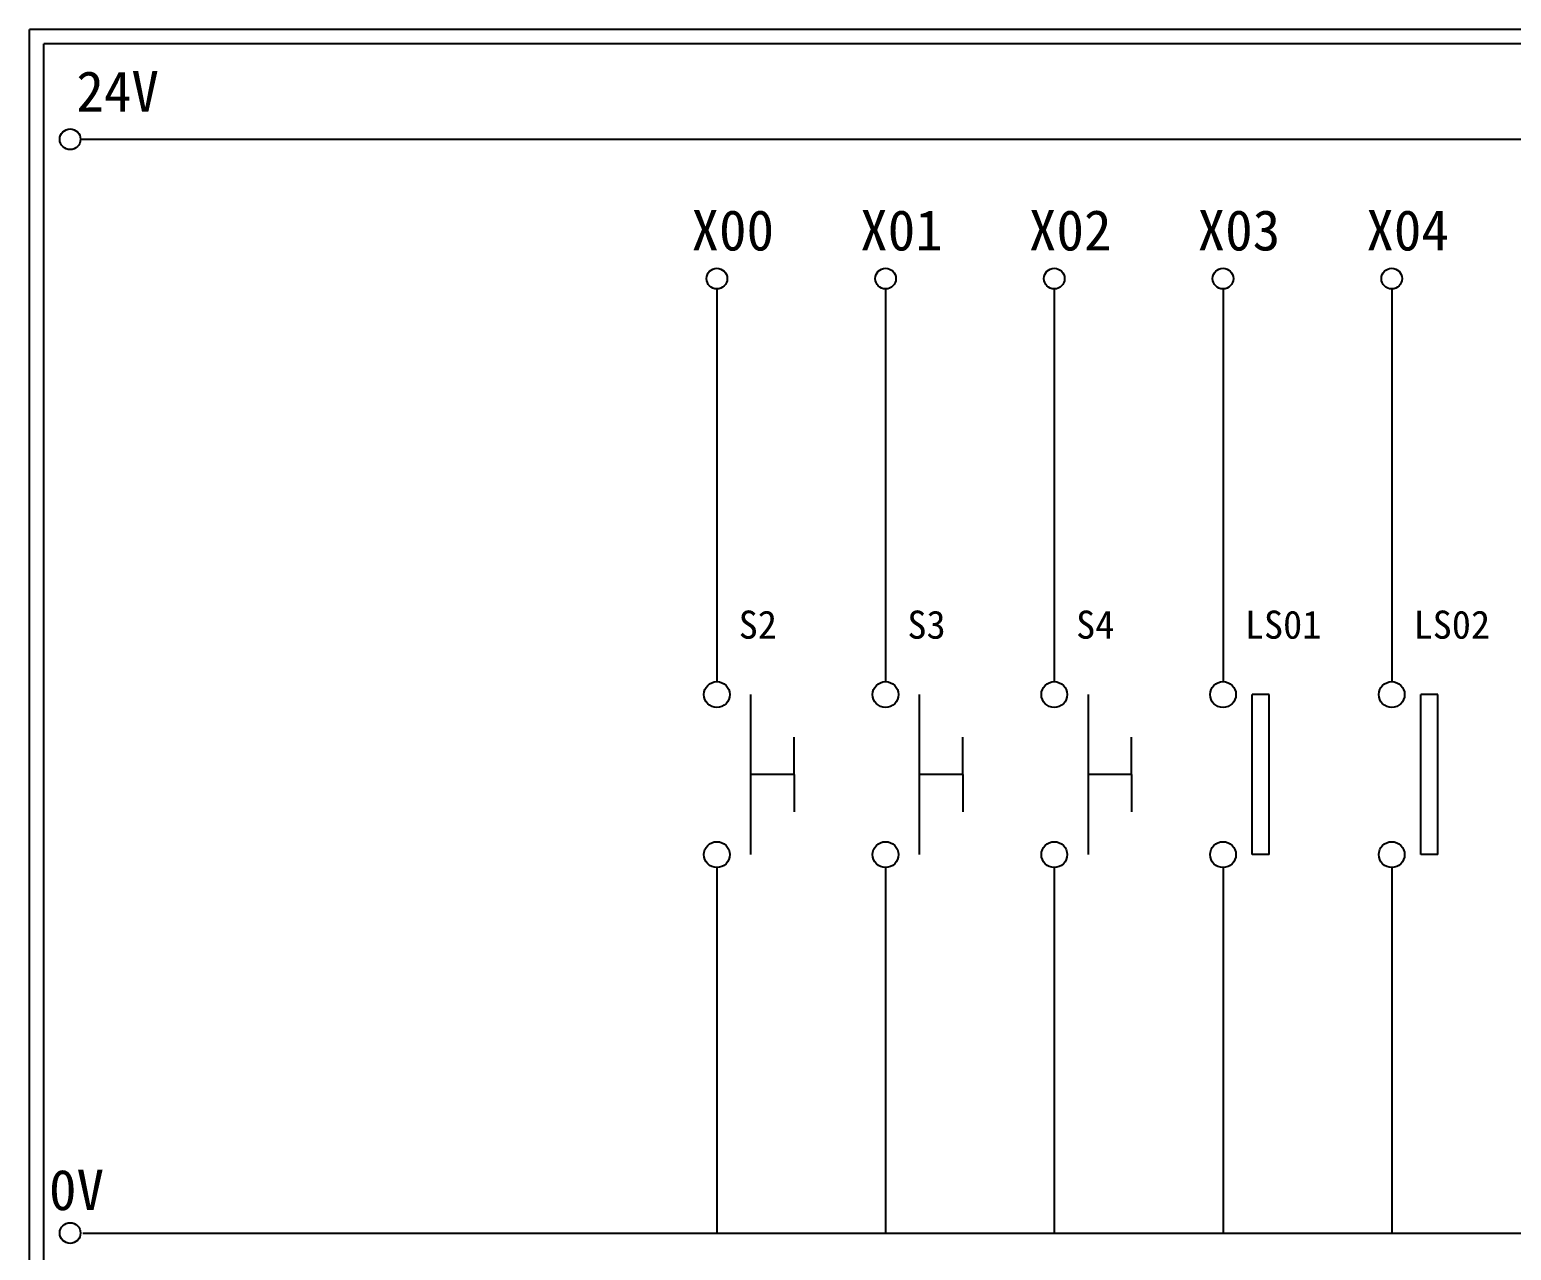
# Model space of a CAD drawing. Extents: x 325 to 612, y 3 to 207.
# Drawn here: x 325.3 to 457.1, y 98.4 to 207 of the extents above; entities that cross this region are included whole.
import ezdxf

# ---------------------------------------------------------------- set-up
doc = ezdxf.new("R2010")
doc.units = 0
doc.layers.get('0').update_dxf_attribs({"linetype": 'CONTINUOUS'})
doc.layers.add('圖框層', color=7, linetype='CONTINUOUS')
doc.layers.add('標尺寸層', color=3, linetype='CONTINUOUS')
doc.styles.add('STSL', font='KAIU.TTF')

msp = doc.modelspace()

# ---------------------------------------------------------------- linework, layer by layer
for p, q in [((435.53, 147.84), (434.02, 147.84)), ((450.53, 147.84), (449.02, 147.84)), ((393.29, 140.73), (393.29, 144.04)), ((408.29, 140.73), (408.29, 144.04)), ((423.29, 140.73), (423.29, 144.04)), ((393.29, 140.73), (393.29, 137.42)), ((408.29, 140.73), (408.29, 137.42)), ((423.29, 140.73), (423.29, 137.42)), ((435.53, 133.61), (434.02, 133.61)), ((450.53, 133.61), (449.02, 133.61))]:
    msp.add_line(p, q)
at = {"layer": '圖框層', "color": 7}
for p, q in [((612.32, 206.97), (325.32, 206.97)), ((325.32, 3), (325.32, 206.97)), ((611.07, 205.72), (326.57, 205.72)), ((326.57, 4.25), (326.57, 205.72))]:
    msp.add_line(p, q, dxfattribs=at)
at = {"layer": '標尺寸層', "color": 7}
for p, q in [((329.84, 197.22), (607.44, 197.22)), ((386.42, 183.91), (386.42, 148.99)), ((401.42, 183.91), (401.42, 148.99)), ((416.42, 183.91), (416.42, 148.99)), ((431.42, 183.91), (431.42, 148.99)), ((446.42, 183.91), (446.42, 148.99)), ((389.42, 147.84), (389.42, 133.61)), ((404.42, 147.84), (404.42, 133.61)), ((419.42, 147.84), (419.42, 133.61)), ((434.02, 133.61), (434.02, 147.84)), ((435.53, 133.61), (435.53, 147.84)), ((449.02, 133.61), (449.02, 147.84)), ((450.53, 133.61), (450.53, 147.84)), ((393.29, 140.73), (389.42, 140.73)), ((408.29, 140.73), (404.42, 140.73)), ((423.29, 140.73), (419.42, 140.73)), ((386.42, 132.46), (386.42, 99.96)), ((401.42, 132.46), (401.42, 99.96)), ((416.42, 132.46), (416.42, 99.96)), ((431.42, 132.46), (431.42, 99.96)), ((446.42, 132.46), (446.42, 99.96)), ((330.05, 99.96), (607.92, 99.96))]:
    msp.add_line(p, q, dxfattribs=at)
for centre, radius in [((328.92, 197.22), 0.92), ((386.42, 184.83), 0.92), ((401.42, 184.83), 0.92), ((416.42, 184.83), 0.92), ((431.42, 184.83), 0.92), ((446.42, 184.83), 0.92), ((386.42, 147.84), 1.15), ((401.42, 147.84), 1.15), ((416.42, 147.84), 1.15), ((431.42, 147.84), 1.15), ((446.42, 147.84), 1.15), ((386.42, 133.61), 1.15), ((401.42, 133.61), 1.15), ((416.42, 133.61), 1.15), ((431.42, 133.61), 1.15), ((446.42, 133.61), 1.15), ((328.92, 99.96), 0.92)]:
    msp.add_circle(centre, radius, dxfattribs=at)

# ---------------------------------------------------------------- texts
at = {"layer": '圖框層', "color": 4, "style": 'STSL'}
for s, height, p in [('24V', 3.6, (329.47, 199.68)), ('X00', 3.6, (384.16, 187.33)), ('X01', 3.6, (399.16, 187.33)), ('X02', 3.6, (414.16, 187.33)), ('X03', 3.6, (429.16, 187.33)), ('X04', 3.6, (444.16, 187.33)), ('S2', 2.5, (388.36, 152.81)), ('S3', 2.5, (403.36, 152.81)), ('S4', 2.5, (418.36, 152.81)), ('LS01', 2.5, (433.36, 152.81)), ('LS02', 2.5, (448.36, 152.81)), ('0V', 3.6, (327.04, 102))]:
    msp.add_text(s, height=height, dxfattribs=at).set_placement(p)

doc.saveas('drawing.dxf')
